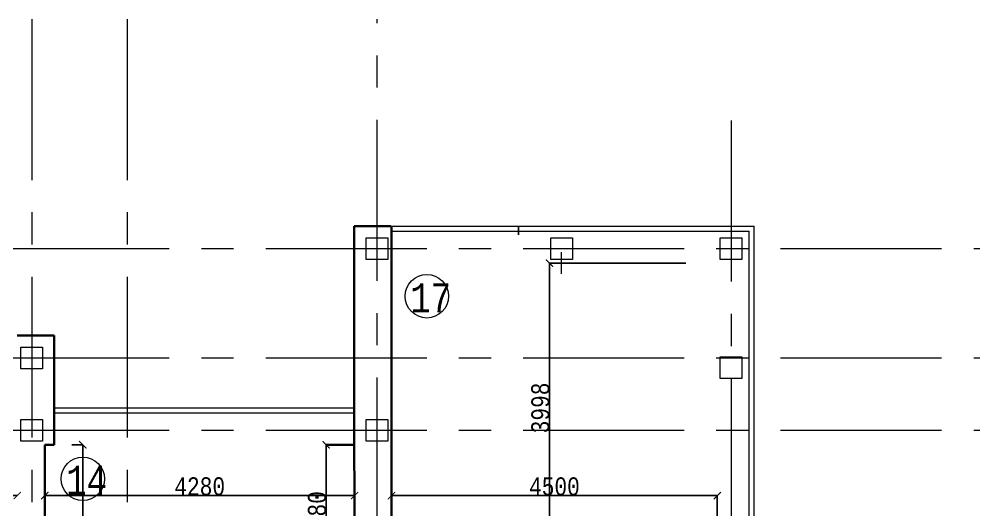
# Model space of a CAD drawing. Header units: millimetres. Extents: x -689206 to 4969298, y -1019800 to 703299.
# Drawn here: x 777394 to 790584, y -890143 to -883367 of the extents above; entities that cross this region are included whole.
import ezdxf

# ---------------------------------------------------------------- set-up
doc = ezdxf.new("R2010")
doc.units = ezdxf.units.MM
doc.linetypes.add('осеваяX2', pattern=[101.6, 63.5, -12.7, 12.7, -12.7])
doc.layers.add('РАЗМЕРЫ', color=7, linetype='Continuous', lineweight=9)
doc.layers.add('стены', color=7, linetype='Continuous', lineweight=20)
doc.layers.add('четотам', color=7, linetype='Continuous')
doc.styles.add('Аннотативный', font='isocteur.ttf', dxfattribs={"width": 0.7, "height": 250})
doc.dimstyles.new('Аннотативный', dxfattribs={"dimscale": 0, "dimtxt": 250, "dimasz": 100, "dimexe": 1.25, "dimexo": 0.625, "dimtad": 1, "dimdec": 0, "dimtxsty": 'Аннотативный', "dimblk": 'ARCHTICK', "dimcen": 2.5, "dimadec": 0, "dimazin": 0, "dimtfac": 1, "dimtdec": 0, "dimtmove": 0, "dimatfit": 3, "dimfxl": 1, "dimarcsym": 0})

# ---------------------------------------------------------------- blocks, each defined once
blk = doc.blocks.new('_ArchTick')
at = {"color": 0, "linetype": 'ByBlock', "const_width": 0.15}
blk.add_lwpolyline([(-0.5, -0.5), (0.5, 0.5)], dxfattribs=at)
blk = doc.blocks.new('*D4484')
at = {"layer": 'Defpoints', "color": 0, "lineweight": 5, "transparency": 16777216}
for p in [(773969, -889945), (777369, -889945), (777369, -889945)]:
    blk.add_point(p, dxfattribs=at)
at = {"layer": 'стены', "color": 0, "lineweight": -2, "transparency": 16777216}
for p, q in [((773969, -889945), (773969, -889946)), ((773969, -889945), (777369, -889945)), ((777369, -889944), (777369, -889943))]:
    blk.add_line(p, q, dxfattribs=at)
at = {"layer": 'стены', "color": 0, "lineweight": -2, "transparency": 16777216, "xscale": 100, "yscale": 100, "zscale": 100, "rotation": 180}
blk.add_blockref('_ArchTick', (773969, -889945), dxfattribs=at)
at = {"layer": 'стены', "color": 0, "lineweight": -2, "transparency": 16777216, "xscale": 100, "yscale": 100, "zscale": 100}
blk.add_blockref('_ArchTick', (777369, -889945), dxfattribs=at)
at = {"layer": 'стены', "color": 0, "lineweight": 5, "transparency": 16777216, "insert": (775669, -889819), "char_height": 250, "attachment_point": 5, "style": 'Аннотативный'}
blk.add_mtext('3400', dxfattribs=at)
blk = doc.blocks.new('*D4493')
at = {"layer": 'Defpoints', "color": 0, "lineweight": 5, "transparency": 16777216}
for p in [(777749, -889244), (782029, -889244), (782029, -889945)]:
    blk.add_point(p, dxfattribs=at)
at = {"layer": 'РАЗМЕРЫ', "color": 0, "lineweight": -2, "transparency": 16777216}
for p, q in [((777749, -889244), (777749, -889946)), ((782029, -889244), (782029, -889946)), ((777749, -889945), (782029, -889945))]:
    blk.add_line(p, q, dxfattribs=at)
at = {"layer": 'РАЗМЕРЫ', "color": 0, "lineweight": -2, "transparency": 16777216, "xscale": 100, "yscale": 100, "zscale": 100, "rotation": 180}
blk.add_blockref('_ArchTick', (777749, -889945), dxfattribs=at)
at = {"layer": 'РАЗМЕРЫ', "color": 0, "lineweight": -2, "transparency": 16777216, "xscale": 100, "yscale": 100, "zscale": 100}
blk.add_blockref('_ArchTick', (782029, -889945), dxfattribs=at)
at = {"layer": 'РАЗМЕРЫ', "color": 0, "lineweight": 5, "transparency": 16777216, "insert": (779889, -889819), "char_height": 250, "attachment_point": 5, "style": 'Аннотативный'}
blk.add_mtext('4280', dxfattribs=at)
blk = doc.blocks.new('*D4590')
at = {"layer": 'Defpoints', "color": 0, "linetype": 'ByBlock', "lineweight": 5, "transparency": 16777216}
for p in [(784722, -886736), (786606, -886736), (787039, -890734)]:
    blk.add_point(p, dxfattribs=at)
at = {"layer": 'РАЗМЕРЫ', "color": 0, "linetype": 'ByBlock', "lineweight": -2, "transparency": 16777216}
for p, q in [((786606, -886736), (784721, -886736)), ((784722, -890734), (784722, -886736)), ((787039, -890734), (784721, -890734))]:
    blk.add_line(p, q, dxfattribs=at)
at = {"layer": 'РАЗМЕРЫ', "color": 0, "linetype": 'ByBlock', "lineweight": -2, "transparency": 16777216, "xscale": 100, "yscale": 100, "zscale": 100}
for p, rotation in [((784722, -886736), 90), ((784722, -890734), 270)]:
    blk.add_blockref('_ArchTick', p, dxfattribs=dict(at, rotation=rotation))
at = {"layer": 'РАЗМЕРЫ', "color": 0, "linetype": 'ByBlock', "lineweight": 5, "transparency": 16777216, "insert": (784596, -888735), "char_height": 250, "attachment_point": 5, "rotation": 90, "style": 'Аннотативный'}
blk.add_mtext('3998', dxfattribs=at)
blk = doc.blocks.new('*D4591')
at = {"layer": 'Defpoints', "color": 0, "linetype": 'ByBlock', "lineweight": 5, "transparency": 16777216}
for p in [(782539, -889946), (787039, -890523), (782539, -890734)]:
    blk.add_point(p, dxfattribs=at)
at = {"layer": 'РАЗМЕРЫ', "color": 0, "linetype": 'ByBlock', "lineweight": -2, "transparency": 16777216}
for p, q in [((782539, -890733), (782539, -889945)), ((787039, -889946), (782539, -889946)), ((787039, -890523), (787039, -889945))]:
    blk.add_line(p, q, dxfattribs=at)
at = {"layer": 'РАЗМЕРЫ', "color": 0, "linetype": 'ByBlock', "lineweight": -2, "transparency": 16777216, "xscale": 100, "yscale": 100, "zscale": 100, "rotation": 180}
blk.add_blockref('_ArchTick', (782539, -889946), dxfattribs=at)
at = {"layer": 'РАЗМЕРЫ', "color": 0, "linetype": 'ByBlock', "lineweight": -2, "transparency": 16777216, "xscale": 100, "yscale": 100, "zscale": 100}
blk.add_blockref('_ArchTick', (787039, -889946), dxfattribs=at)
at = {"layer": 'РАЗМЕРЫ', "color": 0, "linetype": 'ByBlock', "lineweight": 5, "transparency": 16777216, "insert": (784789, -889820), "char_height": 250, "attachment_point": 5, "style": 'Аннотативный'}
blk.add_mtext('4500', dxfattribs=at)
blk = doc.blocks.new('*D4550')
at = {"layer": 'Defpoints', "color": 0, "linetype": 'ByBlock', "lineweight": 5, "transparency": 16777216}
for p in [(778124, -889244), (777749, -892544), (778273, -892544)]:
    blk.add_point(p, dxfattribs=at)
at = {"layer": 'РАЗМЕРЫ', "color": 0, "linetype": 'ByBlock', "lineweight": -2, "transparency": 16777216}
for p, q in [((778124, -889244), (778274, -889244)), ((778273, -889244), (778273, -892544)), ((777750, -892544), (778274, -892544))]:
    blk.add_line(p, q, dxfattribs=at)
at = {"layer": 'РАЗМЕРЫ', "color": 0, "linetype": 'ByBlock', "lineweight": -2, "transparency": 16777216, "xscale": 100, "yscale": 100, "zscale": 100}
for p, rotation in [((778273, -889244), 90), ((778273, -892544), 270)]:
    blk.add_blockref('_ArchTick', p, dxfattribs=dict(at, rotation=rotation))
at = {"layer": 'РАЗМЕРЫ', "color": 0, "linetype": 'ByBlock', "lineweight": 5, "transparency": 16777216, "insert": (778148, -890894), "char_height": 250, "attachment_point": 5, "rotation": 90, "style": 'Аннотативный'}
blk.add_mtext('3300', dxfattribs=at)
blk = doc.blocks.new('*D4551')
at = {"layer": 'Defpoints', "color": 0, "linetype": 'ByBlock', "lineweight": 5, "transparency": 16777216}
for p in [(781636, -889244), (781833, -889244), (782029, -891224)]:
    blk.add_point(p, dxfattribs=at)
at = {"layer": 'РАЗМЕРЫ', "color": 0, "linetype": 'ByBlock', "lineweight": -2, "transparency": 16777216}
for p, q in [((781832, -889244), (781635, -889244)), ((781636, -891224), (781636, -889244)), ((782029, -891224), (781635, -891224))]:
    blk.add_line(p, q, dxfattribs=at)
at = {"layer": 'РАЗМЕРЫ', "color": 0, "linetype": 'ByBlock', "lineweight": -2, "transparency": 16777216, "xscale": 100, "yscale": 100, "zscale": 100}
for p, rotation in [((781636, -889244), 90), ((781636, -891224), 270)]:
    blk.add_blockref('_ArchTick', p, dxfattribs=dict(at, rotation=rotation))
at = {"layer": 'РАЗМЕРЫ', "color": 0, "linetype": 'ByBlock', "lineweight": 5, "transparency": 16777216, "insert": (781511, -890234), "char_height": 250, "attachment_point": 5, "rotation": 90, "style": 'Аннотативный'}
blk.add_mtext('1980', dxfattribs=at)

msp = doc.modelspace()

# ---------------------------------------------------------------- linework, layer by layer
at = {"layer": 'РАЗМЕРЫ', "linetype": 'осеваяX2', "lineweight": 5, "ltscale": 35}
for p, q in [((777569.2, -883366.8), (777569.2, -933208.1)), ((782339.2, -933208.1), (782339.2, -883366.8)), ((741686.4, -886534.3), (808889.1, -886535.5))]:
    msp.add_line(p, q, dxfattribs=at)
at = {"layer": 'РАЗМЕРЫ', "lineweight": 15}
for p, q in [((787479.2, -893361.9), (787479.2, -886295.8)), ((787549.2, -893361.9), (787549.2, -886225.8))]:
    msp.add_line(p, q, dxfattribs=at)
at = {"layer": 'стены', "linetype": 'осеваяX2', "lineweight": 5, "ltscale": 35}
for p, q in [((778889.1, -883366.8), (778889.1, -933208.1)), ((787229.2, -884768.4), (787229.2, -933208.1)), ((741686.4, -888043.8), (808889.1, -888043.8)), ((741686.4, -889043.8), (808889.1, -889043.8))]:
    msp.add_line(p, q, dxfattribs=at)
at = {"layer": 'стены', "lineweight": 30}
for p, q in [((782021.2, -886225.8), (782021.2, -888733.8)), ((782021.2, -886225.8), (782531.2, -886225.8)), ((782539.2, -886225.8), (782539.2, -890733.8)), ((777369.2, -887733.8), (777879.2, -887733.8)), ((777879.2, -889243.8), (777879.2, -887733.8)), ((782029.2, -891223.8), (782021.2, -888733.8)), ((777749.2, -892543.8), (777749.2, -889243.8)), ((777879.2, -889243.8), (777749.2, -889243.8))]:
    msp.add_line(p, q, dxfattribs=at)
at = {"layer": 'стены', "lineweight": 15}
for p, q in [((782021.2, -886225.8), (787549.2, -886225.8)), ((782539.2, -886295.8), (787479.2, -886295.8))]:
    msp.add_line(p, q, dxfattribs=at)
at = {"layer": 'стены', "color": 7, "lineweight": 25, "true_color": 0xffffff}
msp.add_line((784293.1, -886345.8), (784293.1, -886225.8), dxfattribs=at)
at = {"layer": 'стены', "lineweight": 13}
for p, q in [((785275.2, -886225.8), (786655.2, -886225.8)), ((777879.2, -888733.8), (782021.2, -888733.8)), ((777879.2, -888803.8), (782021.2, -888803.8))]:
    msp.add_line(p, q, dxfattribs=at)
at = {"layer": 'стены'}
for p, q in [((784889.1, -886885.8), (784889.1, -886585.8)), ((784739.1, -886735.8), (785039.1, -886735.8))]:
    msp.add_line(p, q, dxfattribs=at)
at = {"layer": 'стены', "color": 7, "lineweight": 30, "true_color": 0xffffff}
msp.add_line((781636.2, -889243.8), (782029.2, -889243.8), dxfattribs=at)
at = {"layer": 'стены', "lineweight": 20}
for points in [[(782189.2, -886385), (782489.2, -886385), (782489.2, -886685), (782189.2, -886685)], [(784739.1, -886385.1), (785039.1, -886385.1), (785039.1, -886685.1), (784739.1, -886685.1)], [(787079.2, -886385.1), (787379.2, -886385.1), (787379.2, -886685.1), (787079.2, -886685.1)], [(777419.2, -887893.8), (777719.2, -887893.8), (777719.2, -888193.8), (777419.2, -888193.8)], [(787079.2, -888029.4), (787379.2, -888029.4), (787379.2, -888329.4), (787079.2, -888329.4)], [(777419.2, -888893.8), (777719.2, -888893.8), (777719.2, -889193.8), (777419.2, -889193.8)], [(782189.2, -888893.8), (782489.2, -888893.8), (782489.2, -889193.8), (782189.2, -889193.8)]]:
    msp.add_lwpolyline(points, close=True, dxfattribs=at)
at = {"layer": 'четотам', "lineweight": 13}
for centre in [(783026.4, -887193.5), (778273.2, -889713.5)]:
    msp.add_circle(centre, 300, dxfattribs=at)

# ---------------------------------------------------------------- texts
at = {"layer": 'РАЗМЕРЫ', "lineweight": 13, "ltscale": 150, "char_height": 401.1, "width": 1460, "attachment_point": 1, "style": 'Аннотативный'}
for s, insert in [('17', (782798.4, -887013.6)), ('14', (778045.2, -889533.6))]:
    msp.add_mtext(s, dxfattribs=dict(at, insert=insert))

# ---------------------------------------------------------------- dimensions: what is measured, and where the dimension line sits
at = {"layer": 'РАЗМЕРЫ', "linetype": 'ByBlock', "lineweight": 5}
for base, p1, p2, picture, middle in [((784721.9, -886735.8), (787039.2, -890733.8), (786606.4, -886735.8), '*D4590', (784596.3, -888734.8)), ((778273.2, -892543.8), (778123.8, -889243.8), (777749.2, -892543.8), '*D4550', (778147.5, -890893.8)), ((781636.2, -889243.8), (782029.2, -891223.8), (781832.7, -889243.8), '*D4551', (781510.5, -890233.8))]:
    dim = msp.add_linear_dim(base=base, p1=p1, p2=p2, angle=90, dimstyle='Аннотативный', dxfattribs=at)
    dim.commit()
    dim.dimension.update_dxf_attribs({"geometry": picture, "text_midpoint": middle})
at = {"layer": 'РАЗМЕРЫ', "lineweight": 5}
dim = msp.add_linear_dim(base=(782029.2, -889944.5), p1=(777749.2, -889243.8), p2=(782029.2, -889243.8), dimstyle='Аннотативный', dxfattribs=at)
dim.commit()
dim.dimension.update_dxf_attribs({"geometry": '*D4493', "text_midpoint": (779889.2, -889818.9)})
at = {"layer": 'РАЗМЕРЫ', "linetype": 'ByBlock', "lineweight": 5}
dim = msp.add_linear_dim(base=(782539.2, -889945.8), p1=(787039.2, -890523.2), p2=(782539.2, -890733.8), dimstyle='Аннотативный', dxfattribs=at)
dim.commit()
dim.dimension.update_dxf_attribs({"geometry": '*D4591', "text_midpoint": (784789.2, -889820.2)})
at = {"layer": 'стены', "lineweight": 5}
dim = msp.add_aligned_dim(p1=(773969.2, -889944.5), p2=(777369.2, -889944.5), distance=0, dimstyle='Аннотативный', dxfattribs=at)
dim.commit()
dim.dimension.update_dxf_attribs({"geometry": '*D4484', "text_midpoint": (775669.2, -889818.9)})

doc.saveas('drawing.dxf')
